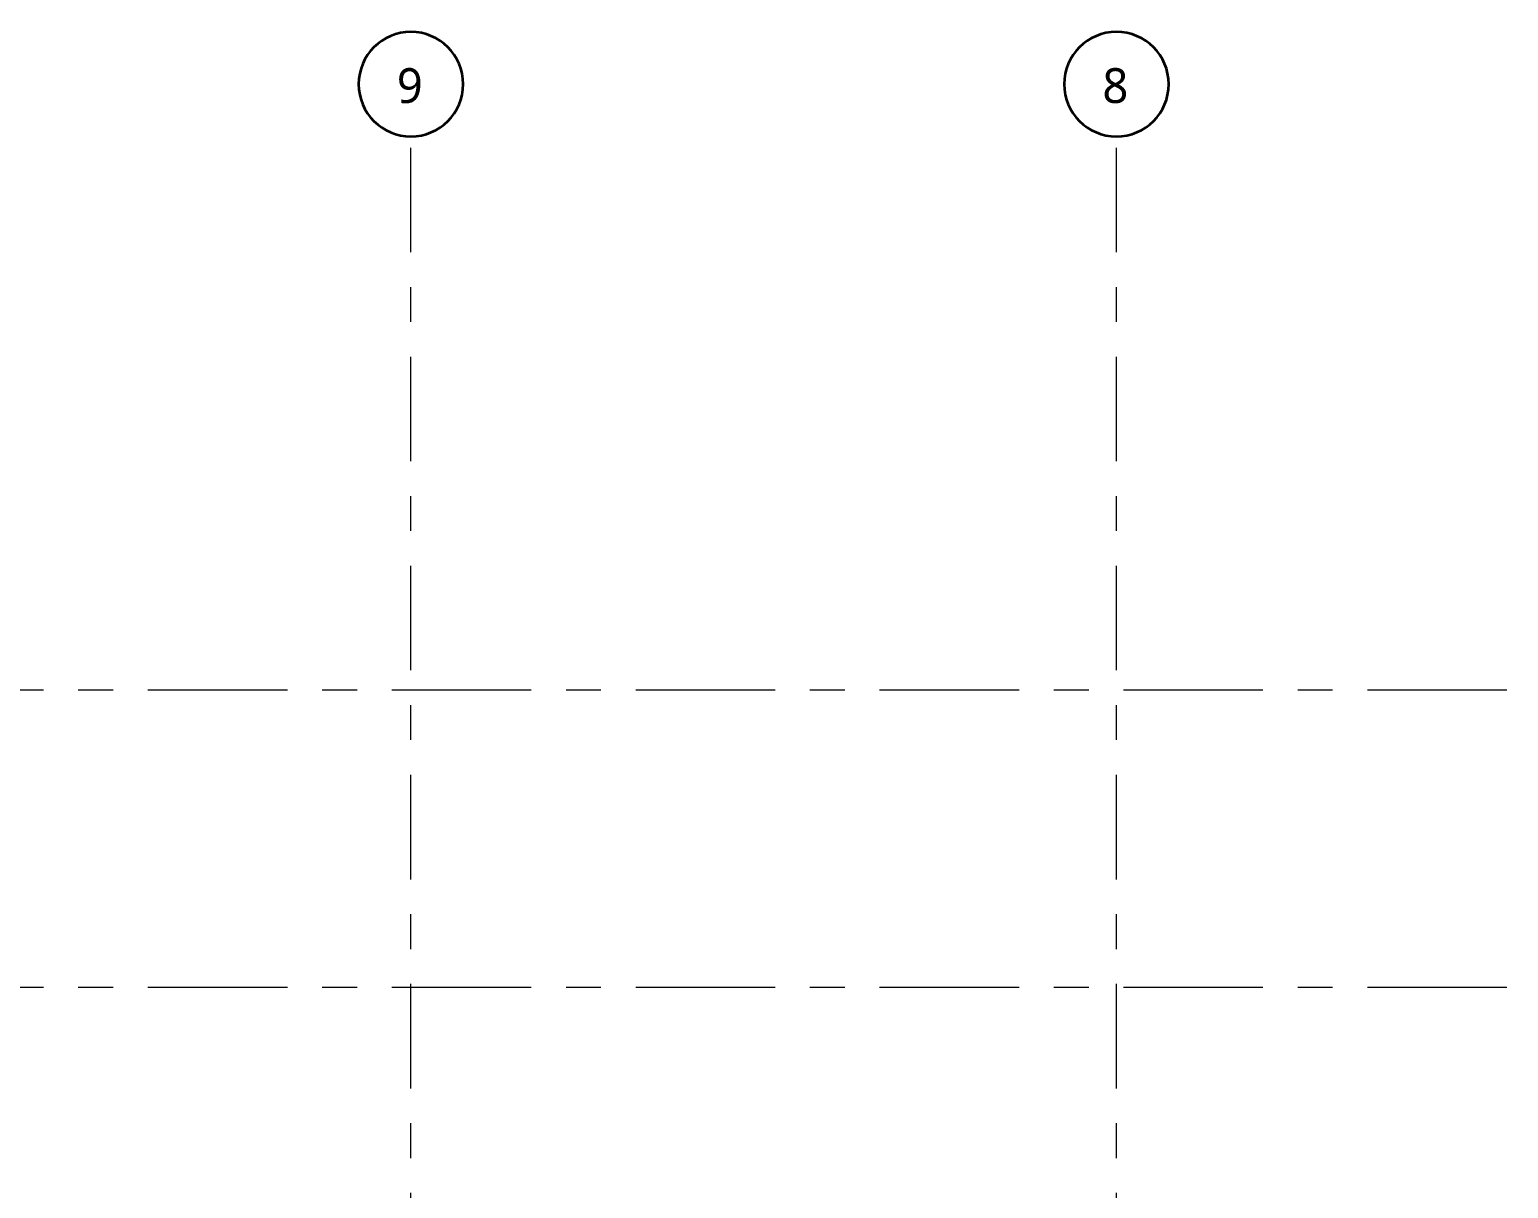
# Model space of a CAD drawing. Header units: inches. Extents: x 6 to 15224, y -733 to 6300.
# Drawn here: x 2384 to 3063, y 5768 to 6300 of the extents above; entities that cross this region are included whole.
import ezdxf

# ---------------------------------------------------------------- set-up
doc = ezdxf.new("R2010")
doc.units = ezdxf.units.IN
doc.header["$MEASUREMENT"] = 0
doc.linetypes.add('Center 1_2_', pattern=[112, 64, -16, 16, -16])
doc.linetypes.add('Center 3_8_', pattern=[96, 48, -16, 16, -16])
for name, color, linetype, lineweight in [('A-FLOR-LEVL', 51, 'Continuous', 13), ('S-GRID', 1, 'Continuous', 13), ('S-GRID-IDEN', 1, 'Continuous', 35)]:
    doc.layers.add(name, color=color, linetype=linetype, lineweight=lineweight)
doc.styles.add('Open Sans_6', font='OpenSans-Regular.ttf', dxfattribs={"height": 16})

# ---------------------------------------------------------------- blocks, each defined once
blk = doc.blocks.new('Grid - AN Grid Head-AM-799031-WEST ELEVATION')
at = {"layer": 'S-GRID-IDEN'}
for start, end in [(360, 180), (180, 360)]:
    blk.add_arc((-24, 6275.21), 24, start, end, dxfattribs=at)

msp = doc.modelspace()

# ---------------------------------------------------------------- linework, layer by layer
at = {"layer": 'A-FLOR-LEVL', "linetype": 'Center 1_2_'}
for p, q in [((1318.4277019, 5997), (5455.71284829, 5997)), ((1318.4277019, 5860.5), (5455.71284829, 5860.5))]:
    msp.add_line(p, q, dxfattribs=at)
at = {"layer": 'S-GRID', "linetype": 'Center 3_8_'}
for p, q in [((2559.17166239, 4950), (2559.17166239, 6251.21253225)), ((2883.17166239, 4950), (2883.17166239, 6251.21253225))]:
    msp.add_line(p, q, dxfattribs=at)

# ---------------------------------------------------------------- block references
at = {"layer": 'S-GRID-IDEN'}
for p in [(2583.17166239, 0), (2907.17166239, 0)]:
    msp.add_blockref('Grid - AN Grid Head-AM-799031-WEST ELEVATION', p, dxfattribs=at)

# ---------------------------------------------------------------- texts
at = {"layer": 'S-GRID-IDEN', "lineweight": 13, "char_height": 16, "width": 15.352, "attachment_point": 1, "style": 'Open Sans_6'}
for s, insert in [('9', (2552.71216379, 6282.55736864)), ('8', (2876.71216379, 6282.55736864))]:
    msp.add_mtext(s, dxfattribs=dict(at, insert=insert))

doc.saveas('drawing.dxf')
